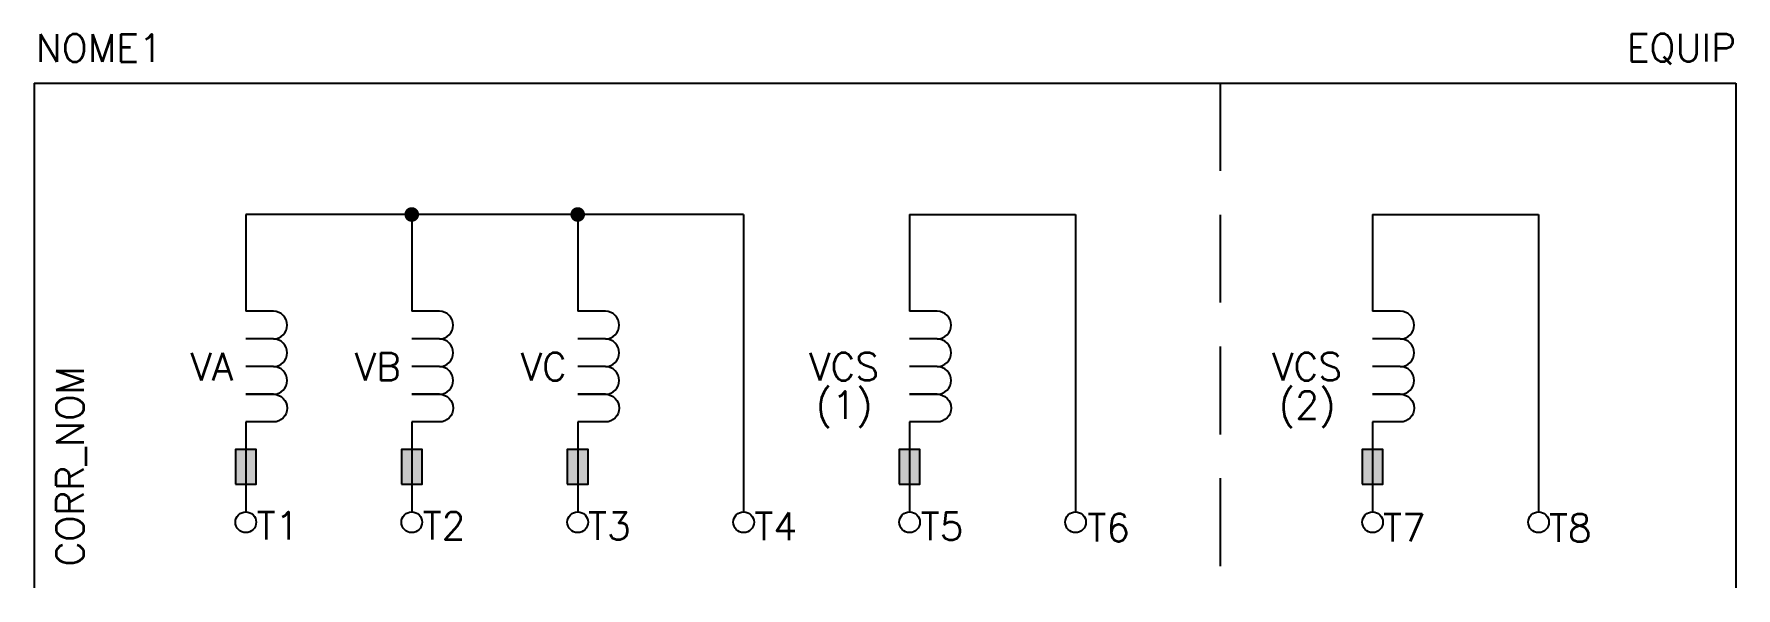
# Model space of a CAD drawing. Header units: millimetres. Extents: x 1543 to 1667, y 912 to 952.
import ezdxf
from ezdxf.enums import TextEntityAlignment as Align

# ---------------------------------------------------------------- set-up
doc = ezdxf.new("R2010")
doc.units = ezdxf.units.MM
doc.linetypes.add('HIDDEN', pattern=[9.525, 6.35, -3.175])
doc.styles.add('ROMANS', font='romans.shx')

# ---------------------------------------------------------------- blocks, each defined once
blk = doc.blocks.new('RETANG')
at = {"color": 0}
blk.add_lwpolyline([(2.5, 0), (2.5, 1.5), (0, 1.5), (0, 0)], close=True, dxfattribs=at)
blk.add_solid([(0, 0), (0, 1.5), (2.5, 0), (2.5, 1.5)], dxfattribs=at)
blk = doc.blocks.new('BORN2')
at = {"const_width": 1}
blk.add_lwpolyline([(-0.5, 0, 1), (0.5, 0, 1)], format="xyb", close=True, dxfattribs=at)

msp = doc.modelspace()

# ---------------------------------------------------------------- linework, layer by layer
at = {"color": 0}
for p, q in [((1543.5, 948.72), (1666.56, 948.72)), ((1543.5, 948.72), (1543.5, 912.22)), ((1666.56, 948.72), (1666.56, 912.22)), ((1594.81, 939.22), (1558.81, 939.22)), ((1558.81, 939.22), (1558.81, 932.22)), ((1570.81, 939.22), (1570.81, 932.22)), ((1582.81, 939.22), (1582.81, 932.22)), ((1594.81, 939.22), (1594.81, 917.72)), ((1606.81, 939.22), (1606.81, 932.22)), ((1618.81, 939.22), (1618.81, 917.72)), ((1640.29, 939.22), (1640.29, 932.22)), ((1652.29, 939.22), (1652.29, 917.72)), ((1558.81, 924.22), (1558.81, 917.72)), ((1570.81, 924.22), (1570.81, 917.72)), ((1582.81, 924.22), (1582.81, 917.72)), ((1606.81, 924.22), (1606.81, 917.72)), ((1640.29, 924.22), (1640.29, 917.72))]:
    msp.add_line(p, q, dxfattribs=at)
at = {"linetype": 'HIDDEN'}
msp.add_line((1629.27, 948.72), (1629.27, 912.22), dxfattribs=at)
at = {"color": 7}
for p, q in [((1606.81, 939.22), (1618.81, 939.22)), ((1640.29, 939.22), (1652.29, 939.22))]:
    msp.add_line(p, q, dxfattribs=at)
for p, q in [((1560.81, 932.22), (1558.81, 932.22)), ((1572.81, 932.22), (1570.81, 932.22)), ((1584.81, 932.22), (1582.81, 932.22)), ((1608.81, 932.22), (1606.81, 932.22)), ((1642.29, 932.22), (1640.29, 932.22)), ((1560.81, 930.22), (1558.81, 930.22)), ((1572.81, 930.22), (1570.81, 930.22)), ((1584.81, 930.22), (1582.81, 930.22)), ((1608.81, 930.22), (1606.81, 930.22)), ((1642.29, 930.22), (1640.29, 930.22)), ((1560.81, 928.22), (1558.81, 928.22)), ((1560.81, 928.22), (1558.81, 928.22)), ((1572.81, 928.22), (1570.81, 928.22)), ((1572.81, 928.22), (1570.81, 928.22)), ((1584.81, 928.22), (1582.81, 928.22)), ((1584.81, 928.22), (1582.81, 928.22)), ((1608.81, 928.22), (1606.81, 928.22)), ((1608.81, 928.22), (1606.81, 928.22)), ((1642.29, 928.22), (1640.29, 928.22)), ((1642.29, 928.22), (1640.29, 928.22)), ((1560.81, 926.22), (1558.81, 926.22)), ((1558.81, 926.22), (1560.81, 926.22)), ((1572.81, 926.22), (1570.81, 926.22)), ((1570.81, 926.22), (1572.81, 926.22)), ((1584.81, 926.22), (1582.81, 926.22)), ((1582.81, 926.22), (1584.81, 926.22)), ((1608.81, 926.22), (1606.81, 926.22)), ((1606.81, 926.22), (1608.81, 926.22)), ((1642.29, 926.22), (1640.29, 926.22)), ((1640.29, 926.22), (1642.29, 926.22)), ((1560.81, 924.22), (1558.81, 924.22)), ((1572.81, 924.22), (1570.81, 924.22)), ((1584.81, 924.22), (1582.81, 924.22)), ((1608.81, 924.22), (1606.81, 924.22)), ((1642.29, 924.22), (1640.29, 924.22))]:
    msp.add_line(p, q)
for points in [[(1560.81, 930.22, 1), (1560.81, 932.22), (1558.81, 932.22)], [(1572.81, 930.22, 1), (1572.81, 932.22), (1570.81, 932.22)], [(1584.81, 930.22, 1), (1584.81, 932.22), (1582.81, 932.22)], [(1608.81, 930.22, 1), (1608.81, 932.22), (1606.81, 932.22)], [(1642.29, 930.22, 1), (1642.29, 932.22), (1640.29, 932.22)], [(1560.81, 928.22, 1), (1560.81, 930.22), (1558.81, 930.22)], [(1572.81, 928.22, 1), (1572.81, 930.22), (1570.81, 930.22)], [(1584.81, 928.22, 1), (1584.81, 930.22), (1582.81, 930.22)], [(1608.81, 928.22, 1), (1608.81, 930.22), (1606.81, 930.22)], [(1642.29, 928.22, 1), (1642.29, 930.22), (1640.29, 930.22)], [(1560.81, 926.22, -1), (1560.81, 924.22), (1558.81, 924.22)], [(1572.81, 926.22, -1), (1572.81, 924.22), (1570.81, 924.22)], [(1584.81, 926.22, -1), (1584.81, 924.22), (1582.81, 924.22)], [(1608.81, 926.22, -1), (1608.81, 924.22), (1606.81, 924.22)], [(1642.29, 926.22, -1), (1642.29, 924.22), (1640.29, 924.22)]]:
    msp.add_lwpolyline(points, format="xyb")
at = {"color": 0}
for centre in [(1558.81, 916.97), (1570.81, 916.97), (1582.81, 916.97), (1594.81, 916.97), (1606.81, 916.97), (1618.81, 916.97), (1640.29, 916.97), (1652.29, 916.97)]:
    msp.add_circle(centre, 0.75, dxfattribs=at)
for centre in [(1560.81, 927.22), (1572.81, 927.22), (1584.81, 927.22), (1608.81, 927.22), (1642.29, 927.22)]:
    msp.add_arc(centre, 1, 270, 90)

# ---------------------------------------------------------------- block references
at = {"color": 7, "xscale": 0.52800000000002, "yscale": 0.52800000000002, "zscale": 0.52800000000002}
for p in [(1570.81, 939.22), (1582.81, 939.22)]:
    msp.add_blockref('BORN2', p, dxfattribs=at)
at = {"rotation": 270}
for p in [(1558.06, 922.22), (1570.06, 922.22), (1582.06, 922.22), (1606.06, 922.22), (1639.54, 922.22)]:
    msp.add_blockref('RETANG', p, dxfattribs=at)

# ---------------------------------------------------------------- texts
at = {"style": 'ROMANS'}
for s, p in [('VA', (1556.35, 928.22)), ('VB', (1568.35, 928.22)), ('VC', (1580.35, 928.22)), ('VCS', (1602.07, 928.22)), ('VCS', (1635.55, 928.22)), ('(1)', (1602.07, 925.45)), ('(2)', (1635.55, 925.45))]:
    msp.add_text(s, height=2, dxfattribs=at).set_placement(p, align=Align.MIDDLE_CENTER)
at = {"lineweight": -3, "style": 'ROMANS'}
msp.add_attdef('NOME1', text='', height=2, dxfattribs=at).set_placement((1548.2, 951.26), align=Align.MIDDLE_CENTER)
msp.add_attdef('EQUIP', text='', height=2, dxfattribs=at).set_placement((1666.56, 951.27), align=Align.MIDDLE_RIGHT)
msp.add_attdef('CORR_NOM', text='', height=2, rotation=90, dxfattribs=at).set_placement((1546.09, 913.77), align=Align.MIDDLE_LEFT)
at = {"style": 'ROMANS'}
for tag, p in [('T1', (1559.59, 915.73)), ('T2', (1571.6, 915.73)), ('T3', (1583.56, 915.7)), ('T4', (1595.59, 915.68)), ('T5', (1607.62, 915.67)), ('T6', (1619.66, 915.57)), ('T7', (1641.04, 915.57)), ('T8', (1653.04, 915.56))]:
    msp.add_attdef(tag, p, '', height=2, dxfattribs=at)

doc.saveas('drawing.dxf')
